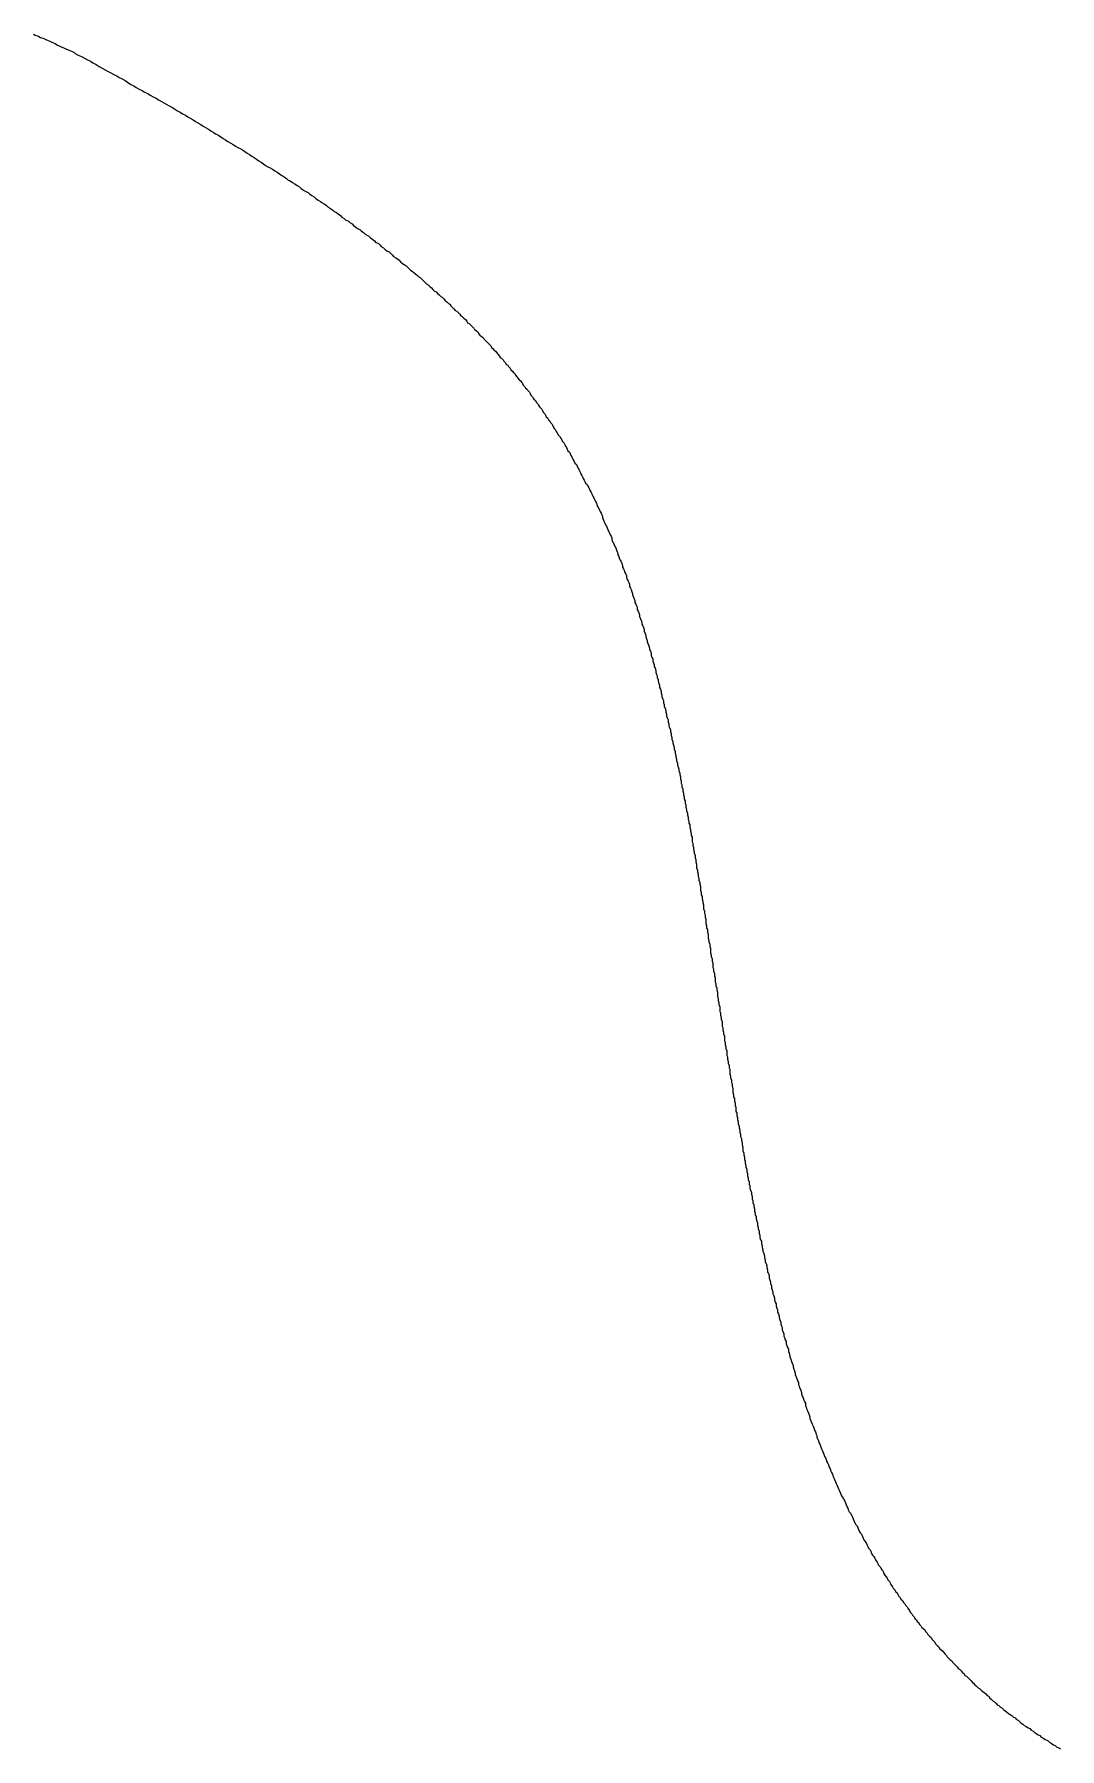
# Model space of a CAD drawing. Header units: millimetres. Extents: x 111 to 2999, y 81 to 1941.
# Drawn here: x 996.98 to 1010.28, y 1738.11 to 1760.34 of the extents above; entities that cross this region are included whole.
import ezdxf

# ---------------------------------------------------------------- set-up
doc = ezdxf.new("R2010")
doc.units = ezdxf.units.MM
doc.layers.add('DRAW', color=7, linetype='Continuous')

msp = doc.modelspace()

# ---------------------------------------------------------------- linework, layer by layer
at = {"layer": 'DRAW'}
msp.add_polyline3d([(996.97, 1760.343, 0), (996.99, 1760.333, 0), (997.02, 1760.323, 0), (997.04, 1760.313, 0), (997.06, 1760.303, 0), (997.09, 1760.293, 0), (997.11, 1760.283, 0), (997.13, 1760.273, 0), (997.16, 1760.263, 0), (997.18, 1760.253, 0), (997.2, 1760.243, 0), (997.23, 1760.233, 0), (997.25, 1760.223, 0), (997.28, 1760.203, 0), (997.3, 1760.193, 0), (997.32, 1760.183, 0), (997.35, 1760.173, 0), (997.37, 1760.163, 0), (997.39, 1760.153, 0), (997.42, 1760.143, 0), (997.44, 1760.133, 0), (997.46, 1760.123, 0), (997.49, 1760.113, 0), (997.51, 1760.093, 0), (997.55, 1760.073, 0), (997.59, 1760.053, 0), (997.63, 1760.033, 0), (997.67, 1760.013, 0), (997.71, 1759.993, 0), (997.74, 1759.973, 0), (997.78, 1759.953, 0), (997.82, 1759.923, 0), (997.86, 1759.903, 0), (997.9, 1759.883, 0), (997.93, 1759.863, 0), (997.97, 1759.843, 0), (998.01, 1759.823, 0), (998.05, 1759.803, 0), (998.08, 1759.783, 0), (998.12, 1759.763, 0), (998.16, 1759.743, 0), (998.19, 1759.723, 0), (998.23, 1759.693, 0), (998.27, 1759.673, 0), (998.3, 1759.653, 0), (998.34, 1759.633, 0), (998.38, 1759.613, 0), (998.41, 1759.593, 0), (998.45, 1759.573, 0), (998.48, 1759.553, 0), (998.52, 1759.533, 0), (998.56, 1759.513, 0), (998.59, 1759.493, 0), (998.63, 1759.473, 0), (998.66, 1759.453, 0), (998.7, 1759.433, 0), (998.73, 1759.413, 0), (998.77, 1759.393, 0), (998.8, 1759.373, 0), (998.83, 1759.353, 0), (998.87, 1759.333, 0), (998.9, 1759.313, 0), (998.94, 1759.293, 0), (998.97, 1759.273, 0), (999, 1759.253, 0), (999.04, 1759.233, 0), (999.07, 1759.213, 0), (999.1, 1759.193, 0), (999.14, 1759.173, 0), (999.17, 1759.153, 0), (999.2, 1759.133, 0), (999.24, 1759.113, 0), (999.27, 1759.093, 0), (999.3, 1759.073, 0), (999.33, 1759.053, 0), (999.37, 1759.033, 0), (999.4, 1759.013, 0), (999.43, 1758.993, 0), (999.46, 1758.973, 0), (999.49, 1758.953, 0), (999.53, 1758.933, 0), (999.56, 1758.913, 0), (999.59, 1758.893, 0), (999.62, 1758.873, 0), (999.65, 1758.863, 0), (999.68, 1758.843, 0), (999.71, 1758.823, 0), (999.74, 1758.803, 0), (999.77, 1758.783, 0), (999.8, 1758.763, 0), (999.83, 1758.743, 0), (999.86, 1758.723, 0), (999.89, 1758.703, 0), (999.92, 1758.683, 0), (999.95, 1758.663, 0), (999.98, 1758.643, 0), (1000.01, 1758.623, 0), (1000.04, 1758.613, 0), (1000.07, 1758.593, 0), (1000.1, 1758.573, 0), (1000.13, 1758.553, 0), (1000.16, 1758.533, 0), (1000.19, 1758.513, 0), (1000.22, 1758.493, 0), (1000.25, 1758.473, 0), (1000.27, 1758.453, 0), (1000.3, 1758.443, 0), (1000.33, 1758.423, 0), (1000.36, 1758.403, 0), (1000.39, 1758.383, 0), (1000.42, 1758.363, 0), (1000.44, 1758.343, 0), (1000.47, 1758.323, 0), (1000.5, 1758.303, 0), (1000.53, 1758.293, 0), (1000.55, 1758.273, 0), (1000.58, 1758.253, 0), (1000.61, 1758.233, 0), (1000.63, 1758.213, 0), (1000.66, 1758.193, 0), (1000.69, 1758.173, 0), (1000.71, 1758.163, 0), (1000.74, 1758.143, 0), (1000.77, 1758.123, 0), (1000.79, 1758.103, 0), (1000.82, 1758.083, 0), (1000.85, 1758.063, 0), (1000.87, 1758.043, 0), (1000.9, 1758.033, 0), (1000.92, 1758.013, 0), (1000.95, 1757.993, 0), (1000.97, 1757.973, 0), (1001, 1757.953, 0), (1001.02, 1757.933, 0), (1001.05, 1757.923, 0), (1001.07, 1757.903, 0), (1001.1, 1757.883, 0), (1001.12, 1757.863, 0), (1001.15, 1757.843, 0), (1001.17, 1757.823, 0), (1001.2, 1757.813, 0), (1001.22, 1757.793, 0), (1001.25, 1757.773, 0), (1001.27, 1757.753, 0), (1001.3, 1757.733, 0), (1001.32, 1757.723, 0), (1001.34, 1757.703, 0), (1001.37, 1757.683, 0), (1001.39, 1757.663, 0), (1001.41, 1757.643, 0), (1001.44, 1757.633, 0), (1001.46, 1757.613, 0), (1001.48, 1757.593, 0), (1001.51, 1757.573, 0), (1001.53, 1757.553, 0), (1001.55, 1757.533, 0), (1001.58, 1757.523, 0), (1001.6, 1757.503, 0), (1001.62, 1757.483, 0), (1001.64, 1757.463, 0), (1001.67, 1757.443, 0), (1001.69, 1757.433, 0), (1001.71, 1757.413, 0), (1001.73, 1757.393, 0), (1001.75, 1757.373, 0), (1001.78, 1757.353, 0), (1001.8, 1757.343, 0), (1001.82, 1757.323, 0), (1001.84, 1757.303, 0), (1001.86, 1757.283, 0), (1001.88, 1757.273, 0), (1001.9, 1757.253, 0), (1001.93, 1757.233, 0), (1001.95, 1757.213, 0), (1001.97, 1757.193, 0), (1001.99, 1757.183, 0), (1002.01, 1757.163, 0), (1002.03, 1757.143, 0), (1002.05, 1757.123, 0), (1002.07, 1757.103, 0), (1002.09, 1757.093, 0), (1002.11, 1757.073, 0), (1002.13, 1757.053, 0), (1002.15, 1757.033, 0), (1002.17, 1757.013, 0), (1002.19, 1757.003, 0), (1002.21, 1756.983, 0), (1002.23, 1756.963, 0), (1002.25, 1756.943, 0), (1002.27, 1756.933, 0), (1002.29, 1756.913, 0), (1002.31, 1756.893, 0), (1002.33, 1756.873, 0), (1002.35, 1756.853, 0), (1002.37, 1756.843, 0), (1002.38, 1756.823, 0), (1002.4, 1756.803, 0), (1002.42, 1756.783, 0), (1002.44, 1756.763, 0), (1002.46, 1756.753, 0), (1002.48, 1756.733, 0), (1002.5, 1756.713, 0), (1002.51, 1756.693, 0), (1002.53, 1756.683, 0), (1002.55, 1756.663, 0), (1002.57, 1756.643, 0), (1002.59, 1756.623, 0), (1002.6, 1756.603, 0), (1002.62, 1756.593, 0), (1002.64, 1756.573, 0), (1002.66, 1756.553, 0), (1002.68, 1756.533, 0), (1002.69, 1756.513, 0), (1002.71, 1756.503, 0), (1002.73, 1756.483, 0), (1002.74, 1756.463, 0), (1002.76, 1756.443, 0), (1002.78, 1756.423, 0), (1002.8, 1756.413, 0), (1002.81, 1756.393, 0), (1002.83, 1756.373, 0), (1002.85, 1756.353, 0), (1002.86, 1756.343, 0), (1002.88, 1756.323, 0), (1002.9, 1756.303, 0), (1002.91, 1756.283, 0), (1002.93, 1756.263, 0), (1002.94, 1756.253, 0), (1002.96, 1756.233, 0), (1002.98, 1756.213, 0), (1002.99, 1756.193, 0), (1003.01, 1756.173, 0), (1003.02, 1756.153, 0), (1003.04, 1756.143, 0), (1003.06, 1756.123, 0), (1003.07, 1756.103, 0), (1003.09, 1756.083, 0), (1003.1, 1756.063, 0), (1003.12, 1756.053, 0), (1003.13, 1756.033, 0), (1003.15, 1756.013, 0), (1003.16, 1755.993, 0), (1003.18, 1755.973, 0), (1003.19, 1755.963, 0), (1003.21, 1755.943, 0), (1003.22, 1755.923, 0), (1003.24, 1755.903, 0), (1003.25, 1755.883, 0), (1003.27, 1755.863, 0), (1003.28, 1755.853, 0), (1003.3, 1755.833, 0), (1003.31, 1755.813, 0), (1003.32, 1755.793, 0), (1003.34, 1755.773, 0), (1003.35, 1755.753, 0), (1003.37, 1755.743, 0), (1003.38, 1755.723, 0), (1003.4, 1755.703, 0), (1003.41, 1755.683, 0), (1003.42, 1755.663, 0), (1003.44, 1755.643, 0), (1003.45, 1755.623, 0), (1003.46, 1755.613, 0), (1003.48, 1755.593, 0), (1003.49, 1755.573, 0), (1003.51, 1755.553, 0), (1003.52, 1755.533, 0), (1003.53, 1755.513, 0), (1003.55, 1755.493, 0), (1003.56, 1755.483, 0), (1003.57, 1755.463, 0), (1003.58, 1755.443, 0), (1003.6, 1755.423, 0), (1003.61, 1755.403, 0), (1003.62, 1755.383, 0), (1003.64, 1755.363, 0), (1003.65, 1755.343, 0), (1003.66, 1755.333, 0), (1003.67, 1755.313, 0), (1003.69, 1755.293, 0), (1003.7, 1755.273, 0), (1003.71, 1755.253, 0), (1003.72, 1755.233, 0), (1003.74, 1755.213, 0), (1003.75, 1755.193, 0), (1003.76, 1755.173, 0), (1003.77, 1755.153, 0), (1003.79, 1755.133, 0), (1003.8, 1755.123, 0), (1003.81, 1755.103, 0), (1003.82, 1755.083, 0), (1003.83, 1755.063, 0), (1003.85, 1755.043, 0), (1003.86, 1755.023, 0), (1003.87, 1755.003, 0), (1003.88, 1754.983, 0), (1003.89, 1754.963, 0), (1003.9, 1754.943, 0), (1003.92, 1754.923, 0), (1003.93, 1754.903, 0), (1003.94, 1754.883, 0), (1003.95, 1754.863, 0), (1003.96, 1754.843, 0), (1003.97, 1754.823, 0), (1003.98, 1754.803, 0), (1003.99, 1754.783, 0), (1004.01, 1754.763, 0), (1004.02, 1754.743, 0), (1004.03, 1754.723, 0), (1004.04, 1754.703, 0), (1004.05, 1754.683, 0), (1004.06, 1754.663, 0), (1004.07, 1754.643, 0), (1004.08, 1754.623, 0), (1004.09, 1754.603, 0), (1004.1, 1754.583, 0), (1004.11, 1754.563, 0), (1004.12, 1754.543, 0), (1004.13, 1754.523, 0), (1004.15, 1754.503, 0), (1004.16, 1754.483, 0), (1004.17, 1754.463, 0), (1004.18, 1754.443, 0), (1004.19, 1754.423, 0), (1004.2, 1754.403, 0), (1004.21, 1754.383, 0), (1004.22, 1754.363, 0), (1004.23, 1754.343, 0), (1004.24, 1754.323, 0), (1004.25, 1754.303, 0), (1004.26, 1754.283, 0), (1004.27, 1754.263, 0), (1004.28, 1754.233, 0), (1004.29, 1754.213, 0), (1004.3, 1754.193, 0), (1004.31, 1754.173, 0), (1004.32, 1754.153, 0), (1004.33, 1754.133, 0), (1004.34, 1754.113, 0), (1004.35, 1754.093, 0), (1004.35, 1754.073, 0), (1004.36, 1754.043, 0), (1004.37, 1754.023, 0), (1004.38, 1754.003, 0), (1004.39, 1753.983, 0), (1004.4, 1753.963, 0), (1004.41, 1753.943, 0), (1004.42, 1753.923, 0), (1004.43, 1753.893, 0), (1004.44, 1753.873, 0), (1004.45, 1753.853, 0), (1004.46, 1753.833, 0), (1004.47, 1753.813, 0), (1004.47, 1753.793, 0), (1004.48, 1753.763, 0), (1004.49, 1753.743, 0), (1004.5, 1753.723, 0), (1004.51, 1753.703, 0), (1004.52, 1753.683, 0), (1004.53, 1753.653, 0), (1004.54, 1753.633, 0), (1004.55, 1753.613, 0), (1004.55, 1753.593, 0), (1004.56, 1753.573, 0), (1004.57, 1753.543, 0), (1004.58, 1753.523, 0), (1004.59, 1753.503, 0), (1004.6, 1753.483, 0), (1004.61, 1753.453, 0), (1004.61, 1753.433, 0), (1004.62, 1753.413, 0), (1004.63, 1753.393, 0), (1004.64, 1753.363, 0), (1004.65, 1753.343, 0), (1004.66, 1753.323, 0), (1004.66, 1753.303, 0), (1004.67, 1753.273, 0), (1004.68, 1753.253, 0), (1004.69, 1753.233, 0), (1004.7, 1753.213, 0), (1004.7, 1753.183, 0), (1004.71, 1753.163, 0), (1004.72, 1753.143, 0), (1004.73, 1753.113, 0), (1004.74, 1753.093, 0), (1004.74, 1753.073, 0), (1004.75, 1753.043, 0), (1004.76, 1753.023, 0), (1004.77, 1753.003, 0), (1004.77, 1752.973, 0), (1004.78, 1752.953, 0), (1004.79, 1752.933, 0), (1004.8, 1752.913, 0), (1004.8, 1752.883, 0), (1004.81, 1752.863, 0), (1004.82, 1752.843, 0), (1004.83, 1752.813, 0), (1004.83, 1752.793, 0), (1004.84, 1752.763, 0), (1004.85, 1752.743, 0), (1004.86, 1752.723, 0), (1004.86, 1752.693, 0), (1004.87, 1752.673, 0), (1004.88, 1752.653, 0), (1004.89, 1752.623, 0), (1004.89, 1752.603, 0), (1004.9, 1752.583, 0), (1004.91, 1752.553, 0), (1004.91, 1752.533, 0), (1004.92, 1752.503, 0), (1004.93, 1752.483, 0), (1004.93, 1752.463, 0), (1004.94, 1752.433, 0), (1004.95, 1752.413, 0), (1004.96, 1752.383, 0), (1004.96, 1752.363, 0), (1004.97, 1752.343, 0), (1004.98, 1752.313, 0), (1004.98, 1752.293, 0), (1004.99, 1752.263, 0), (1005, 1752.243, 0), (1005, 1752.213, 0), (1005.01, 1752.193, 0), (1005.02, 1752.173, 0), (1005.02, 1752.143, 0), (1005.03, 1752.123, 0), (1005.04, 1752.093, 0), (1005.04, 1752.073, 0), (1005.05, 1752.043, 0), (1005.06, 1752.023, 0), (1005.06, 1752.003, 0), (1005.07, 1751.973, 0), (1005.07, 1751.953, 0), (1005.08, 1751.923, 0), (1005.09, 1751.903, 0), (1005.09, 1751.873, 0), (1005.1, 1751.853, 0), (1005.11, 1751.823, 0), (1005.11, 1751.803, 0), (1005.12, 1751.773, 0), (1005.12, 1751.753, 0), (1005.13, 1751.723, 0), (1005.14, 1751.703, 0), (1005.14, 1751.673, 0), (1005.15, 1751.653, 0), (1005.15, 1751.623, 0), (1005.16, 1751.603, 0), (1005.17, 1751.573, 0), (1005.17, 1751.553, 0), (1005.18, 1751.523, 0), (1005.18, 1751.503, 0), (1005.19, 1751.473, 0), (1005.2, 1751.453, 0), (1005.2, 1751.423, 0), (1005.21, 1751.403, 0), (1005.21, 1751.373, 0), (1005.22, 1751.353, 0), (1005.23, 1751.323, 0), (1005.23, 1751.303, 0), (1005.24, 1751.273, 0), (1005.24, 1751.253, 0), (1005.25, 1751.223, 0), (1005.25, 1751.203, 0), (1005.26, 1751.173, 0), (1005.26, 1751.153, 0), (1005.27, 1751.123, 0), (1005.28, 1751.093, 0), (1005.28, 1751.073, 0), (1005.29, 1751.043, 0), (1005.29, 1751.023, 0), (1005.3, 1750.993, 0), (1005.3, 1750.973, 0), (1005.31, 1750.943, 0), (1005.31, 1750.923, 0), (1005.32, 1750.893, 0), (1005.32, 1750.863, 0), (1005.33, 1750.843, 0), (1005.34, 1750.813, 0), (1005.34, 1750.793, 0), (1005.35, 1750.763, 0), (1005.35, 1750.743, 0), (1005.36, 1750.713, 0), (1005.36, 1750.683, 0), (1005.37, 1750.663, 0), (1005.37, 1750.633, 0), (1005.38, 1750.613, 0), (1005.38, 1750.583, 0), (1005.39, 1750.553, 0), (1005.39, 1750.533, 0), (1005.4, 1750.503, 0), (1005.4, 1750.483, 0), (1005.41, 1750.453, 0), (1005.41, 1750.423, 0), (1005.42, 1750.403, 0), (1005.42, 1750.373, 0), (1005.43, 1750.353, 0), (1005.43, 1750.323, 0), (1005.44, 1750.293, 0), (1005.44, 1750.273, 0), (1005.45, 1750.243, 0), (1005.45, 1750.223, 0), (1005.46, 1750.193, 0), (1005.46, 1750.163, 0), (1005.47, 1750.143, 0), (1005.47, 1750.113, 0), (1005.48, 1750.093, 0), (1005.48, 1750.063, 0), (1005.49, 1750.033, 0), (1005.49, 1750.013, 0), (1005.5, 1749.983, 0), (1005.5, 1749.953, 0), (1005.51, 1749.933, 0), (1005.51, 1749.903, 0), (1005.51, 1749.873, 0), (1005.52, 1749.853, 0), (1005.52, 1749.823, 0), (1005.53, 1749.803, 0), (1005.53, 1749.773, 0), (1005.54, 1749.743, 0), (1005.54, 1749.723, 0), (1005.55, 1749.693, 0), (1005.55, 1749.663, 0), (1005.56, 1749.643, 0), (1005.56, 1749.613, 0), (1005.57, 1749.583, 0), (1005.57, 1749.563, 0), (1005.57, 1749.533, 0), (1005.58, 1749.503, 0), (1005.58, 1749.483, 0), (1005.59, 1749.453, 0), (1005.59, 1749.423, 0), (1005.6, 1749.403, 0), (1005.6, 1749.373, 0), (1005.61, 1749.343, 0), (1005.61, 1749.323, 0), (1005.62, 1749.293, 0), (1005.62, 1749.263, 0), (1005.62, 1749.243, 0), (1005.63, 1749.213, 0), (1005.63, 1749.183, 0), (1005.64, 1749.163, 0), (1005.64, 1749.133, 0), (1005.65, 1749.103, 0), (1005.65, 1749.083, 0), (1005.66, 1749.053, 0), (1005.66, 1749.023, 0), (1005.66, 1749.003, 0), (1005.67, 1748.973, 0), (1005.67, 1748.943, 0), (1005.68, 1748.923, 0), (1005.68, 1748.893, 0), (1005.69, 1748.863, 0), (1005.69, 1748.843, 0), (1005.69, 1748.813, 0), (1005.7, 1748.783, 0), (1005.7, 1748.753, 0), (1005.71, 1748.733, 0), (1005.71, 1748.703, 0), (1005.72, 1748.673, 0), (1005.72, 1748.653, 0), (1005.72, 1748.623, 0), (1005.73, 1748.593, 0), (1005.73, 1748.573, 0), (1005.74, 1748.543, 0), (1005.74, 1748.513, 0), (1005.75, 1748.493, 0), (1005.75, 1748.463, 0), (1005.75, 1748.433, 0), (1005.76, 1748.403, 0), (1005.76, 1748.383, 0), (1005.77, 1748.353, 0), (1005.77, 1748.323, 0), (1005.78, 1748.303, 0), (1005.78, 1748.273, 0), (1005.78, 1748.243, 0), (1005.79, 1748.223, 0), (1005.79, 1748.193, 0), (1005.8, 1748.163, 0), (1005.8, 1748.133, 0), (1005.81, 1748.113, 0), (1005.81, 1748.083, 0), (1005.81, 1748.053, 0), (1005.82, 1748.033, 0), (1005.82, 1748.003, 0), (1005.83, 1747.973, 0), (1005.83, 1747.953, 0), (1005.84, 1747.923, 0), (1005.84, 1747.893, 0), (1005.84, 1747.863, 0), (1005.85, 1747.843, 0), (1005.85, 1747.813, 0), (1005.86, 1747.783, 0), (1005.86, 1747.763, 0), (1005.87, 1747.733, 0), (1005.87, 1747.703, 0), (1005.87, 1747.673, 0), (1005.88, 1747.653, 0), (1005.88, 1747.623, 0), (1005.89, 1747.593, 0), (1005.89, 1747.573, 0), (1005.9, 1747.543, 0), (1005.9, 1747.513, 0), (1005.9, 1747.483, 0), (1005.91, 1747.463, 0), (1005.91, 1747.433, 0), (1005.92, 1747.403, 0), (1005.92, 1747.383, 0), (1005.93, 1747.353, 0), (1005.93, 1747.323, 0), (1005.93, 1747.293, 0), (1005.94, 1747.273, 0), (1005.94, 1747.243, 0), (1005.95, 1747.213, 0), (1005.95, 1747.193, 0), (1005.96, 1747.163, 0), (1005.96, 1747.133, 0), (1005.96, 1747.103, 0), (1005.97, 1747.083, 0), (1005.97, 1747.053, 0), (1005.98, 1747.023, 0), (1005.98, 1747.003, 0), (1005.99, 1746.973, 0), (1005.99, 1746.943, 0), (1006, 1746.923, 0), (1006, 1746.893, 0), (1006, 1746.863, 0), (1006.01, 1746.833, 0), (1006.01, 1746.813, 0), (1006.02, 1746.783, 0), (1006.02, 1746.753, 0), (1006.03, 1746.733, 0), (1006.03, 1746.703, 0), (1006.04, 1746.673, 0), (1006.04, 1746.643, 0), (1006.04, 1746.623, 0), (1006.05, 1746.593, 0), (1006.05, 1746.563, 0), (1006.06, 1746.543, 0), (1006.06, 1746.513, 0), (1006.07, 1746.483, 0), (1006.07, 1746.453, 0), (1006.08, 1746.433, 0), (1006.08, 1746.403, 0), (1006.08, 1746.373, 0), (1006.09, 1746.353, 0), (1006.09, 1746.323, 0), (1006.1, 1746.293, 0), (1006.1, 1746.273, 0), (1006.11, 1746.243, 0), (1006.11, 1746.213, 0), (1006.12, 1746.183, 0), (1006.12, 1746.163, 0), (1006.13, 1746.133, 0), (1006.13, 1746.103, 0), (1006.14, 1746.083, 0), (1006.14, 1746.053, 0), (1006.15, 1746.023, 0), (1006.15, 1746.003, 0), (1006.16, 1745.973, 0), (1006.16, 1745.943, 0), (1006.17, 1745.913, 0), (1006.17, 1745.893, 0), (1006.17, 1745.863, 0), (1006.18, 1745.833, 0), (1006.18, 1745.813, 0), (1006.19, 1745.783, 0), (1006.19, 1745.753, 0), (1006.2, 1745.733, 0), (1006.2, 1745.703, 0), (1006.21, 1745.673, 0), (1006.21, 1745.653, 0), (1006.22, 1745.623, 0), (1006.22, 1745.593, 0), (1006.23, 1745.573, 0), (1006.23, 1745.543, 0), (1006.24, 1745.513, 0), (1006.24, 1745.493, 0), (1006.25, 1745.463, 0), (1006.25, 1745.433, 0), (1006.26, 1745.413, 0), (1006.26, 1745.383, 0), (1006.27, 1745.353, 0), (1006.28, 1745.323, 0), (1006.28, 1745.303, 0), (1006.29, 1745.273, 0), (1006.29, 1745.243, 0), (1006.3, 1745.223, 0), (1006.3, 1745.193, 0), (1006.31, 1745.163, 0), (1006.31, 1745.143, 0), (1006.32, 1745.113, 0), (1006.32, 1745.083, 0), (1006.33, 1745.063, 0), (1006.33, 1745.033, 0), (1006.34, 1745.013, 0), (1006.34, 1744.983, 0), (1006.35, 1744.953, 0), (1006.36, 1744.933, 0), (1006.36, 1744.903, 0), (1006.37, 1744.873, 0), (1006.37, 1744.853, 0), (1006.38, 1744.823, 0), (1006.38, 1744.793, 0), (1006.39, 1744.773, 0), (1006.39, 1744.743, 0), (1006.4, 1744.713, 0), (1006.41, 1744.693, 0), (1006.41, 1744.663, 0), (1006.42, 1744.633, 0), (1006.42, 1744.613, 0), (1006.43, 1744.583, 0), (1006.43, 1744.563, 0), (1006.44, 1744.533, 0), (1006.45, 1744.503, 0), (1006.45, 1744.483, 0), (1006.46, 1744.453, 0), (1006.46, 1744.423, 0), (1006.47, 1744.403, 0), (1006.48, 1744.373, 0), (1006.48, 1744.353, 0), (1006.49, 1744.323, 0), (1006.49, 1744.293, 0), (1006.5, 1744.273, 0), (1006.51, 1744.243, 0), (1006.51, 1744.213, 0), (1006.52, 1744.193, 0), (1006.53, 1744.163, 0), (1006.53, 1744.143, 0), (1006.54, 1744.113, 0), (1006.54, 1744.083, 0), (1006.55, 1744.063, 0), (1006.56, 1744.033, 0), (1006.56, 1744.013, 0), (1006.57, 1743.983, 0), (1006.58, 1743.953, 0), (1006.58, 1743.933, 0), (1006.59, 1743.903, 0), (1006.6, 1743.883, 0), (1006.6, 1743.853, 0), (1006.61, 1743.823, 0), (1006.62, 1743.803, 0), (1006.62, 1743.773, 0), (1006.63, 1743.753, 0), (1006.64, 1743.723, 0), (1006.64, 1743.703, 0), (1006.65, 1743.673, 0), (1006.66, 1743.643, 0), (1006.66, 1743.623, 0), (1006.67, 1743.593, 0), (1006.68, 1743.573, 0), (1006.68, 1743.543, 0), (1006.69, 1743.523, 0), (1006.7, 1743.493, 0), (1006.7, 1743.463, 0), (1006.71, 1743.443, 0), (1006.72, 1743.413, 0), (1006.73, 1743.393, 0), (1006.73, 1743.363, 0), (1006.74, 1743.343, 0), (1006.75, 1743.313, 0), (1006.76, 1743.293, 0), (1006.76, 1743.263, 0), (1006.77, 1743.243, 0), (1006.78, 1743.213, 0), (1006.78, 1743.193, 0), (1006.79, 1743.163, 0), (1006.8, 1743.133, 0), (1006.81, 1743.113, 0), (1006.82, 1743.083, 0), (1006.82, 1743.063, 0), (1006.83, 1743.033, 0), (1006.84, 1743.013, 0), (1006.85, 1742.983, 0), (1006.85, 1742.963, 0), (1006.86, 1742.933, 0), (1006.87, 1742.913, 0), (1006.88, 1742.883, 0), (1006.89, 1742.863, 0), (1006.89, 1742.833, 0), (1006.9, 1742.813, 0), (1006.91, 1742.783, 0), (1006.92, 1742.763, 0), (1006.93, 1742.733, 0), (1006.93, 1742.713, 0), (1006.94, 1742.683, 0), (1006.95, 1742.663, 0), (1006.96, 1742.633, 0), (1006.97, 1742.613, 0), (1006.98, 1742.593, 0), (1006.98, 1742.563, 0), (1006.99, 1742.543, 0), (1007, 1742.513, 0), (1007.01, 1742.493, 0), (1007.02, 1742.463, 0), (1007.03, 1742.443, 0), (1007.04, 1742.413, 0), (1007.04, 1742.393, 0), (1007.05, 1742.363, 0), (1007.06, 1742.343, 0), (1007.07, 1742.323, 0), (1007.08, 1742.293, 0), (1007.09, 1742.273, 0), (1007.1, 1742.243, 0), (1007.11, 1742.223, 0), (1007.12, 1742.193, 0), (1007.13, 1742.173, 0), (1007.13, 1742.153, 0), (1007.14, 1742.123, 0), (1007.15, 1742.103, 0), (1007.16, 1742.073, 0), (1007.17, 1742.053, 0), (1007.18, 1742.023, 0), (1007.19, 1742.003, 0), (1007.2, 1741.983, 0), (1007.21, 1741.953, 0), (1007.22, 1741.933, 0), (1007.23, 1741.903, 0), (1007.24, 1741.883, 0), (1007.25, 1741.863, 0), (1007.26, 1741.833, 0), (1007.27, 1741.813, 0), (1007.28, 1741.793, 0), (1007.29, 1741.763, 0), (1007.3, 1741.743, 0), (1007.31, 1741.713, 0), (1007.32, 1741.693, 0), (1007.33, 1741.673, 0), (1007.34, 1741.643, 0), (1007.35, 1741.623, 0), (1007.36, 1741.603, 0), (1007.37, 1741.573, 0), (1007.38, 1741.553, 0), (1007.39, 1741.533, 0), (1007.4, 1741.503, 0), (1007.41, 1741.483, 0), (1007.42, 1741.463, 0), (1007.43, 1741.433, 0), (1007.44, 1741.413, 0), (1007.45, 1741.393, 0), (1007.47, 1741.363, 0), (1007.48, 1741.343, 0), (1007.49, 1741.323, 0), (1007.5, 1741.303, 0), (1007.51, 1741.273, 0), (1007.52, 1741.253, 0), (1007.53, 1741.233, 0), (1007.54, 1741.203, 0), (1007.55, 1741.183, 0), (1007.57, 1741.163, 0), (1007.58, 1741.143, 0), (1007.59, 1741.113, 0), (1007.6, 1741.093, 0), (1007.61, 1741.073, 0), (1007.62, 1741.043, 0), (1007.63, 1741.023, 0), (1007.65, 1741.003, 0), (1007.66, 1740.983, 0), (1007.67, 1740.953, 0), (1007.68, 1740.933, 0), (1007.69, 1740.913, 0), (1007.71, 1740.893, 0), (1007.72, 1740.863, 0), (1007.73, 1740.843, 0), (1007.74, 1740.823, 0), (1007.75, 1740.803, 0), (1007.77, 1740.783, 0), (1007.78, 1740.753, 0), (1007.79, 1740.733, 0), (1007.8, 1740.713, 0), (1007.82, 1740.693, 0), (1007.83, 1740.673, 0), (1007.84, 1740.643, 0), (1007.85, 1740.623, 0), (1007.87, 1740.603, 0), (1007.88, 1740.583, 0), (1007.89, 1740.563, 0), (1007.91, 1740.533, 0), (1007.92, 1740.513, 0), (1007.93, 1740.493, 0), (1007.95, 1740.473, 0), (1007.96, 1740.453, 0), (1007.97, 1740.433, 0), (1007.99, 1740.413, 0), (1008, 1740.383, 0), (1008.01, 1740.363, 0), (1008.03, 1740.343, 0), (1008.04, 1740.323, 0), (1008.05, 1740.303, 0), (1008.07, 1740.283, 0), (1008.08, 1740.263, 0), (1008.09, 1740.243, 0), (1008.11, 1740.213, 0), (1008.12, 1740.193, 0), (1008.14, 1740.173, 0), (1008.15, 1740.153, 0), (1008.17, 1740.133, 0), (1008.18, 1740.113, 0), (1008.19, 1740.093, 0), (1008.21, 1740.073, 0), (1008.22, 1740.053, 0), (1008.24, 1740.033, 0), (1008.25, 1740.013, 0), (1008.27, 1739.993, 0), (1008.28, 1739.973, 0), (1008.3, 1739.953, 0), (1008.31, 1739.933, 0), (1008.33, 1739.903, 0), (1008.34, 1739.883, 0), (1008.36, 1739.863, 0), (1008.37, 1739.843, 0), (1008.39, 1739.823, 0), (1008.4, 1739.803, 0), (1008.42, 1739.783, 0), (1008.43, 1739.763, 0), (1008.45, 1739.743, 0), (1008.46, 1739.723, 0), (1008.48, 1739.703, 0), (1008.49, 1739.683, 0), (1008.51, 1739.673, 0), (1008.53, 1739.653, 0), (1008.54, 1739.633, 0), (1008.56, 1739.613, 0), (1008.57, 1739.593, 0), (1008.59, 1739.573, 0), (1008.61, 1739.553, 0), (1008.62, 1739.533, 0), (1008.64, 1739.513, 0), (1008.66, 1739.493, 0), (1008.67, 1739.473, 0), (1008.69, 1739.453, 0), (1008.71, 1739.433, 0), (1008.72, 1739.413, 0), (1008.74, 1739.393, 0), (1008.76, 1739.383, 0), (1008.77, 1739.363, 0), (1008.79, 1739.343, 0), (1008.81, 1739.323, 0), (1008.82, 1739.303, 0), (1008.84, 1739.283, 0), (1008.86, 1739.263, 0), (1008.88, 1739.253, 0), (1008.89, 1739.233, 0), (1008.91, 1739.213, 0), (1008.93, 1739.193, 0), (1008.95, 1739.173, 0), (1008.96, 1739.153, 0), (1008.98, 1739.143, 0), (1009, 1739.123, 0), (1009.02, 1739.103, 0), (1009.04, 1739.083, 0), (1009.05, 1739.063, 0), (1009.07, 1739.053, 0), (1009.09, 1739.033, 0), (1009.11, 1739.013, 0), (1009.13, 1738.993, 0), (1009.15, 1738.973, 0), (1009.16, 1738.963, 0), (1009.18, 1738.943, 0), (1009.2, 1738.923, 0), (1009.22, 1738.903, 0), (1009.24, 1738.893, 0), (1009.26, 1738.873, 0), (1009.28, 1738.853, 0), (1009.3, 1738.843, 0), (1009.32, 1738.823, 0), (1009.34, 1738.803, 0), (1009.36, 1738.793, 0), (1009.37, 1738.773, 0), (1009.39, 1738.753, 0), (1009.41, 1738.733, 0), (1009.43, 1738.723, 0), (1009.45, 1738.703, 0), (1009.47, 1738.683, 0), (1009.49, 1738.673, 0), (1009.51, 1738.653, 0), (1009.53, 1738.643, 0), (1009.55, 1738.623, 0), (1009.57, 1738.603, 0), (1009.59, 1738.593, 0), (1009.61, 1738.573, 0), (1009.64, 1738.553, 0), (1009.66, 1738.543, 0), (1009.68, 1738.523, 0), (1009.7, 1738.513, 0), (1009.72, 1738.493, 0), (1009.74, 1738.483, 0), (1009.76, 1738.463, 0), (1009.78, 1738.443, 0), (1009.8, 1738.433, 0), (1009.82, 1738.413, 0), (1009.84, 1738.403, 0), (1009.87, 1738.383, 0), (1009.89, 1738.373, 0), (1009.91, 1738.353, 0), (1009.93, 1738.343, 0), (1009.95, 1738.323, 0), (1009.97, 1738.313, 0), (1010, 1738.293, 0), (1010.02, 1738.283, 0), (1010.04, 1738.263, 0), (1010.06, 1738.253, 0), (1010.09, 1738.233, 0), (1010.11, 1738.223, 0), (1010.13, 1738.213, 0), (1010.15, 1738.193, 0), (1010.17, 1738.183, 0), (1010.2, 1738.163, 0), (1010.22, 1738.153, 0), (1010.24, 1738.133, 0), (1010.27, 1738.123, 0), (1010.29, 1738.113, 0)], dxfattribs=at)

doc.saveas('drawing.dxf')
